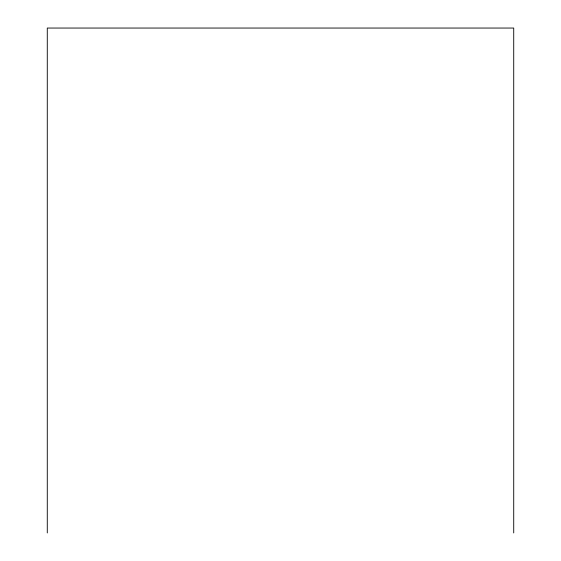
<?xml version="1.0" encoding="UTF-8"?>
<svg xmlns="http://www.w3.org/2000/svg" width="561" height="561" viewBox="0 0 561 561"><rect width="100%" height="100%" fill="white"/><g stroke="black" fill="none" stroke-linecap="round" stroke-linejoin="round"><path stroke-width="0.84" d="M513.722 532.95L513.722 28.05L47.278 28.05L47.278 532.95"/></g></svg>
